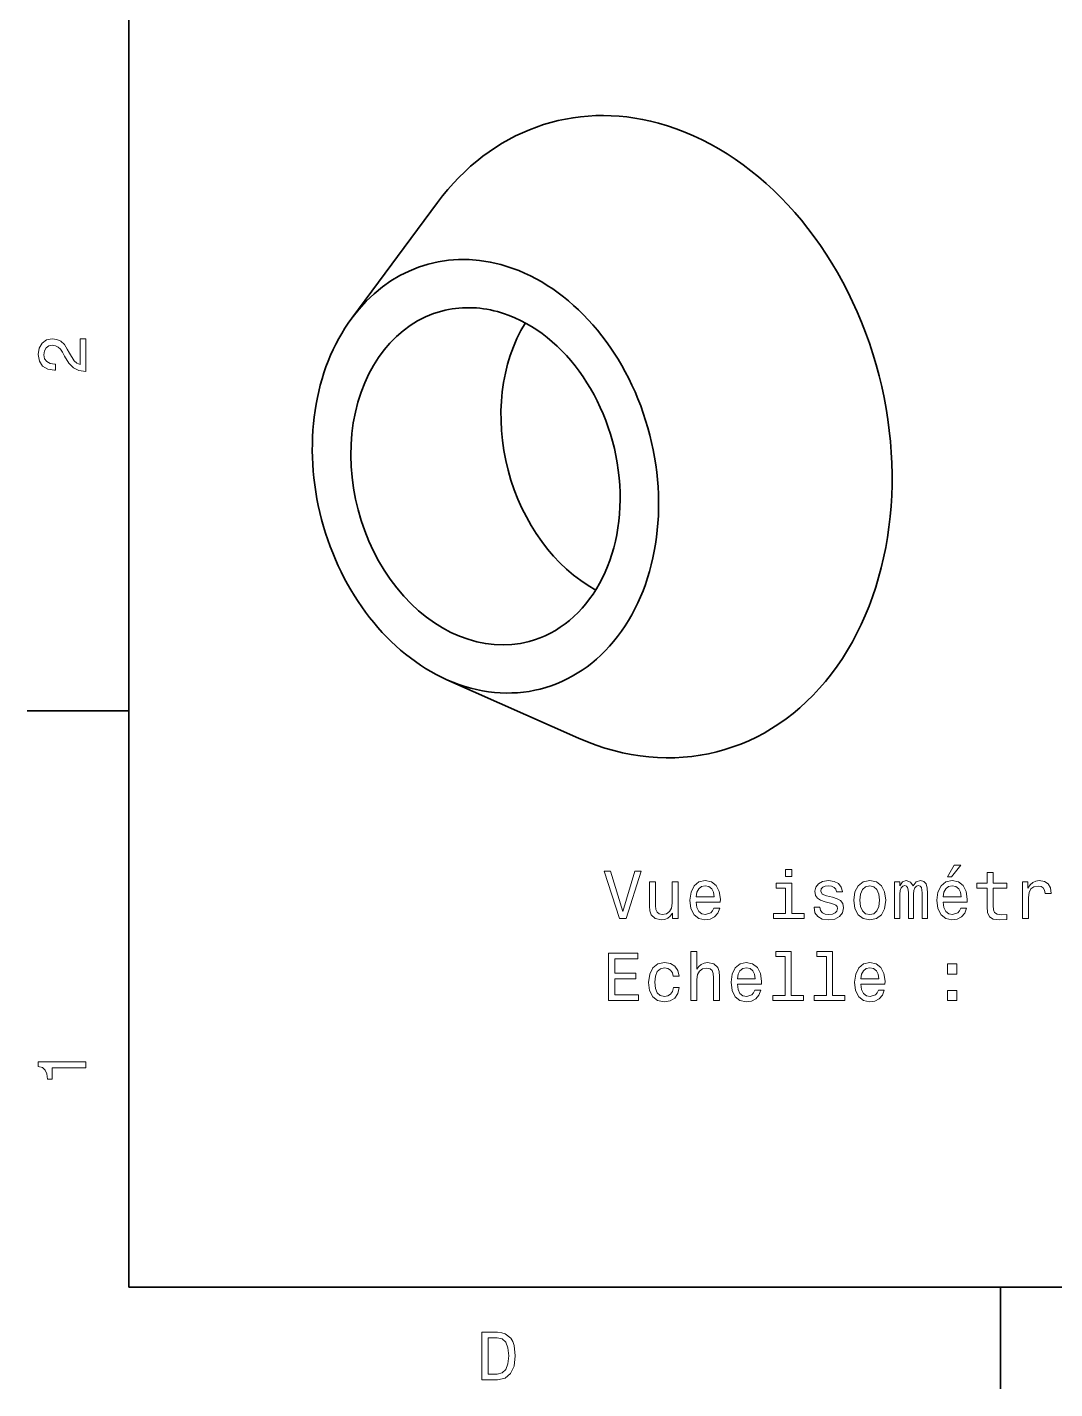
# Model space of a CAD drawing. Extents: x 0 to 297, y 0 to 210.
# Drawn here: x 2.5 to 78.3, y 2.5 to 102.9 of the extents above; entities that cross this region are included whole.
import ezdxf

# ---------------------------------------------------------------- set-up
doc = ezdxf.new("R2010")
doc.units = 0

msp = doc.modelspace()

# ---------------------------------------------------------------- linework, layer by layer
at = {"color": 7, "lineweight": 35}
for p, q in [((10, 200), (10, 10)), ((10, 10), (287, 10))]:
    msp.add_line(p, q, dxfattribs=at)
at = {"color": 7, "lineweight": 35, "ltscale": 0.265469}
msp.add_line((26.436001, 81.441002), (32.760708, 89.970734), dxfattribs=at)
at = {"color": 7, "lineweight": 35, "ltscale": 0.265472}
msp.add_line((33.461483, 54.785519), (43.168831, 50.481117), dxfattribs=at)
at = {"color": 7, "lineweight": 35, "ltscale": 0.1875}
for p, q in [((10, 52.5), (2.5, 52.5)), ((74.300003, 10), (74.300003, 2.5))]:
    msp.add_line(p, q, dxfattribs=at)
at = {"color": 7, "lineweight": 13}
for points in [[(6.833213, 77.519447), (6.833213, 79.925072), (6.399496, 79.925072), (6.399496, 78.023773), (6.162464, 78.129684), (5.965778, 78.311241), (5.607709, 78.871033), (5.456412, 79.168587), (5.239553, 79.501442), (4.987392, 79.738472), (4.689842, 79.874641), (4.351945, 79.925072), (3.928314, 79.839333), (3.595461, 79.602303), (3.383646, 79.239189), (3.307997, 78.770172), (3.393732, 78.286018), (3.630764, 77.91787), (4.009006, 77.680832), (4.508286, 77.600143), (4.578891, 77.600143), (4.578891, 78.059074), (4.538545, 78.059074), (4.195605, 78.104462), (3.943444, 78.240631), (3.782061, 78.457489), (3.726585, 78.744957), (3.777017, 79.03746), (3.903098, 79.254318), (4.099784, 79.395531), (4.346902, 79.445961), (4.578891, 79.41066), (4.775577, 79.314842), (4.947046, 79.153458), (5.098343, 78.931557), (5.259727, 78.634003), (5.572406, 78.139771), (5.90526, 77.791786), (6.308718, 77.585014), (6.818084, 77.519447)], [(47.306763, 40.671829), (46.429241, 37.69128), (45.526501, 40.671829), (45.047394, 40.671829), (46.177078, 37.166786), (46.6814, 37.166786), (47.78587, 40.671829)], [(58.901142, 40.787823), (58.432121, 40.787823), (58.432121, 40.283501), (58.901142, 40.283501)], [(70.369446, 40.243156), (70.666992, 40.243156), (71.368004, 41.100502), (70.873764, 41.100502)], [(73.304596, 39.405979), (73.304596, 38.049351), (73.334862, 37.610592), (73.476074, 37.307995), (73.758492, 37.131485), (74.237595, 37.070965), (74.762093, 37.09618), (74.762093, 37.479465), (74.378807, 37.449207), (74.030823, 37.489552), (73.844223, 37.615635), (73.763535, 37.82745), (73.748405, 38.125), (73.748405, 39.405979), (74.762093, 39.405979), (74.762093, 39.784222), (73.748405, 39.784222), (73.748405, 40.576008), (73.304596, 40.576008), (73.304596, 39.784222), (72.538025, 39.784222), (72.538025, 39.405979)], [(50.509212, 39.875), (50.065407, 39.875), (50.065407, 38.3116), (50.014977, 37.948486), (49.868721, 37.686237), (49.641777, 37.524857), (49.344227, 37.474422), (49.107193, 37.514771), (48.955898, 37.635807), (48.870163, 37.842579), (48.849991, 38.135086), (48.849991, 39.875), (48.406185, 39.875), (48.406185, 38.094742), (48.421314, 37.736671), (48.517136, 37.439121), (48.809643, 37.166786), (49.278664, 37.070965), (49.530823, 37.106266), (49.747684, 37.197044), (49.934284, 37.353386), (50.085579, 37.58033), (50.085579, 37.166786), (50.509212, 37.166786)], [(51.845665, 38.392292), (53.620884, 38.392292), (53.625927, 38.599064), (53.545235, 39.179035), (53.323334, 39.612751), (52.970306, 39.875), (52.501286, 39.970821), (52.042351, 39.869957), (51.689327, 39.587536), (51.462379, 39.128601), (51.381691, 38.523415), (51.457336, 37.903099), (51.684284, 37.449207), (52.032265, 37.166786), (52.486156, 37.070965), (52.879528, 37.136528), (53.202293, 37.307995), (53.439327, 37.58033), (53.575493, 37.943443), (53.136734, 37.943443), (53.045956, 37.741714), (52.914829, 37.590416), (52.541634, 37.469379), (52.254169, 37.524857), (52.037308, 37.70137), (51.896099, 37.988831), (51.845665, 38.377159)], [(51.845665, 38.765488), (51.901142, 39.113472), (52.037308, 39.370678), (52.24408, 39.527016), (52.516415, 39.582493), (52.783707, 39.527016), (52.990479, 39.370678), (53.116562, 39.113472), (53.161949, 38.765488)], [(58.886013, 37.539986), (58.886013, 39.784222), (57.746243, 39.784222), (57.746243, 39.405979), (58.442207, 39.405979), (58.442207, 37.539986), (57.534428, 37.539986), (57.534428, 37.166786), (59.803879, 37.166786), (59.803879, 37.539986)], [(61.891777, 38.745316), (61.463104, 38.84618), (61.145378, 38.962173), (61.039471, 39.199207), (61.069733, 39.365635), (61.175636, 39.486671), (61.347107, 39.562321), (61.594223, 39.592579), (61.831257, 39.562321), (62.017857, 39.471542), (62.138893, 39.335373), (62.189327, 39.153816), (62.623047, 39.153816), (62.623047, 39.163906), (62.547394, 39.491714), (62.340622, 39.74892), (62.017857, 39.910301), (61.594223, 39.970821), (61.16555, 39.910301), (60.852871, 39.743874), (60.656185, 39.496758), (60.595665, 39.184078), (60.641056, 38.881485), (60.782265, 38.669666), (61.014252, 38.518372), (61.35215, 38.412464), (61.84639, 38.291428), (62.148979, 38.165344), (62.229671, 38.06448), (62.259933, 37.913185), (62.214542, 37.726585), (62.093506, 37.585373), (61.89682, 37.494595), (61.634571, 37.464336), (61.357193, 37.494595), (61.155464, 37.600502), (61.019299, 37.771973), (60.963821, 38.009007), (60.535149, 38.009007), (60.605751, 37.605549), (60.812527, 37.313042), (61.140335, 37.136528), (61.594223, 37.070965), (62.068291, 37.136528), (62.416271, 37.313042), (62.62809, 37.595459), (62.703735, 37.963615), (62.648262, 38.281338), (62.49192, 38.498199), (62.234718, 38.639408)], [(63.470306, 38.518372), (63.550999, 37.903099), (63.782986, 37.449207), (64.151138, 37.166786), (64.645378, 37.070965), (65.134567, 37.166786), (65.502731, 37.444164), (65.734718, 37.898056), (65.82045, 38.518372), (65.734718, 39.133644), (65.502731, 39.592579), (65.134567, 39.869957), (64.645378, 39.970821), (64.151138, 39.869957), (63.782986, 39.587536), (63.550999, 39.133644)], [(63.924194, 38.523415), (63.969585, 38.977306), (64.110794, 39.305115), (64.337738, 39.506844), (64.645378, 39.57745), (64.947968, 39.506844), (65.174919, 39.310158), (65.316132, 38.977306), (65.366562, 38.523415), (65.316132, 38.06448), (65.174919, 37.731628), (64.947968, 37.5299), (64.645378, 37.464336), (64.337738, 37.5299), (64.110794, 37.731628), (63.969585, 38.06448)], [(66.460938, 37.166786), (66.869446, 37.166786), (66.869446, 38.977306), (66.894661, 39.249638), (66.970306, 39.446323), (67.086304, 39.562321), (67.237595, 39.607708), (67.358635, 39.567364), (67.439331, 39.466499), (67.479675, 39.295029), (67.494804, 39.068085), (67.494804, 37.166786), (67.87809, 37.166786), (67.87809, 38.977306), (67.903305, 39.244595), (67.978951, 39.44128), (68.099991, 39.562321), (68.251289, 39.607708), (68.372322, 39.567364), (68.453018, 39.466499), (68.503448, 39.068085), (68.503448, 37.166786), (68.911949, 37.166786), (68.911949, 39.037823), (68.886734, 39.426151), (68.806046, 39.723701), (68.644661, 39.905258), (68.382416, 39.970821), (68.074776, 39.869957), (67.837738, 39.57745), (67.651146, 39.864914), (67.338463, 39.970821), (67.050995, 39.869957), (66.854309, 39.587536), (66.854309, 39.875), (66.460938, 39.875)], [(70.061806, 38.392292), (71.837021, 38.392292), (71.842064, 38.599064), (71.761375, 39.179035), (71.539474, 39.612751), (71.186447, 39.875), (70.717422, 39.970821), (70.258492, 39.869957), (69.905464, 39.587536), (69.67852, 39.128601), (69.597824, 38.523415), (69.673477, 37.903099), (69.900421, 37.449207), (70.248405, 37.166786), (70.702293, 37.070965), (71.095665, 37.136528), (71.418434, 37.307995), (71.655464, 37.58033), (71.791634, 37.943443), (71.352875, 37.943443), (71.262093, 37.741714), (71.130966, 37.590416), (70.757767, 37.469379), (70.470306, 37.524857), (70.253448, 37.70137), (70.112236, 37.988831), (70.061806, 38.377159)], [(70.061806, 38.765488), (70.117279, 39.113472), (70.253448, 39.370678), (70.46022, 39.527016), (70.732559, 39.582493), (70.999847, 39.527016), (71.206619, 39.370678), (71.332703, 39.113472), (71.37809, 38.765488)], [(75.911949, 37.166786), (76.355751, 37.166786), (76.355751, 38.715057), (76.401138, 39.088257), (76.537308, 39.355545), (76.759209, 39.51693), (77.056763, 39.572407), (77.278664, 39.537102), (77.445084, 39.436237), (77.545952, 39.264771), (77.581253, 39.03278), (78.030106, 39.03278), (77.969589, 39.44128), (77.803162, 39.733788), (77.52578, 39.910301), (77.147537, 39.970821), (76.890335, 39.930473), (76.668434, 39.829609), (76.471748, 39.658142), (76.315407, 39.426151), (76.315407, 39.875), (75.911949, 39.875)], [(45.370163, 31.119957), (47.589184, 31.119957), (47.589184, 31.543589), (45.834137, 31.543589), (45.834137, 32.728748), (47.397541, 32.728748), (47.397541, 33.147335), (45.834137, 33.147335), (45.834137, 34.196327), (47.548836, 34.196327), (47.548836, 34.619957), (45.370163, 34.619957)], [(51.457336, 31.119957), (51.901142, 31.119957), (51.901142, 32.683357), (51.946529, 33.041428), (52.092785, 33.303673), (52.319729, 33.465057), (52.622322, 33.525578), (52.864399, 33.475143), (53.015694, 33.338978), (53.091343, 33.11203), (53.116562, 32.809437), (53.116562, 31.119957), (53.560364, 31.119957), (53.560364, 32.900215), (53.540192, 33.258286), (53.449413, 33.555836), (53.151863, 33.828171), (52.687885, 33.923992), (52.435722, 33.888687), (52.218864, 33.79287), (52.037308, 33.641571), (51.901142, 33.434799), (51.901142, 34.740993), (51.457336, 34.740993)], [(58.411949, 34.367794), (58.411949, 31.493156), (57.499123, 31.493156), (57.499123, 31.119957), (59.763535, 31.119957), (59.763535, 31.493156), (58.855751, 31.493156), (58.855751, 34.740993), (57.715984, 34.740993), (57.715984, 34.367794)], [(61.447971, 34.367794), (61.447971, 31.493156), (60.535149, 31.493156), (60.535149, 31.119957), (62.799557, 31.119957), (62.799557, 31.493156), (61.891777, 31.493156), (61.891777, 34.740993), (60.752007, 34.740993), (60.752007, 34.367794)], [(50.146099, 32.930477), (50.584858, 32.930477), (50.49408, 33.333935), (50.277222, 33.651657), (49.939327, 33.848343), (49.500565, 33.923992), (49.016415, 33.823128), (48.648258, 33.540707), (48.416271, 33.081772), (48.335579, 32.466499), (48.411228, 31.856268), (48.638172, 31.402378), (48.996243, 31.119957), (49.485435, 31.024136), (49.919151, 31.099785), (50.25705, 31.3116), (50.489037, 31.644453), (50.589901, 32.088257), (50.166271, 32.088257), (50.090622, 31.805836), (49.949413, 31.594021), (49.747684, 31.462896), (49.500565, 31.42255), (49.192928, 31.488113), (48.971027, 31.689842), (48.834858, 32.017651), (48.789471, 32.481628), (48.834858, 32.93552), (48.97607, 33.263329), (49.203014, 33.465057), (49.500565, 33.535664), (49.762814, 33.490273), (49.959499, 33.374279), (50.090622, 33.182636)], [(54.881691, 32.345463), (56.656906, 32.345463), (56.661949, 32.552235), (56.581257, 33.132206), (56.359356, 33.565922), (56.006329, 33.828171), (55.537308, 33.923992), (55.078377, 33.823128), (54.725349, 33.540707), (54.498405, 33.081772), (54.417713, 32.476585), (54.493362, 31.856268), (54.720306, 31.402378), (55.068291, 31.119957), (55.522179, 31.024136), (55.91555, 31.089697), (56.238319, 31.261168), (56.475349, 31.533503), (56.611519, 31.896614), (56.172756, 31.896614), (56.081978, 31.694885), (55.950851, 31.543589), (55.577656, 31.42255), (55.290192, 31.478025), (55.073334, 31.654539), (54.932121, 31.942003), (54.881691, 32.33033)], [(54.881691, 32.718658), (54.937164, 33.066643), (55.073334, 33.323849), (55.280106, 33.480186), (55.552437, 33.535664), (55.819729, 33.480186), (56.026505, 33.323849), (56.152584, 33.066643), (56.197971, 32.718658)], [(63.989761, 32.345463), (65.764977, 32.345463), (65.77002, 32.552235), (65.689331, 33.132206), (65.467422, 33.565922), (65.114395, 33.828171), (64.645378, 33.923992), (64.186447, 33.823128), (63.83342, 33.540707), (63.606476, 33.081772), (63.52578, 32.476585), (63.601433, 31.856268), (63.828377, 31.402378), (64.176361, 31.119957), (64.630249, 31.024136), (65.023621, 31.089697), (65.34639, 31.261168), (65.58342, 31.533503), (65.719589, 31.896614), (65.280823, 31.896614), (65.190048, 31.694885), (65.058922, 31.543589), (64.685722, 31.42255), (64.398262, 31.478025), (64.181404, 31.654539), (64.040192, 31.942003), (63.989761, 32.33033)], [(63.989761, 32.718658), (64.045235, 33.066643), (64.181404, 33.323849), (64.388176, 33.480186), (64.660507, 33.535664), (64.927795, 33.480186), (65.134567, 33.323849), (65.260651, 33.066643), (65.306046, 32.718658)], [(70.369446, 33.076729), (71.065407, 33.076729), (71.065407, 33.828171), (70.369446, 33.828171)], [(70.369446, 31.119957), (71.065407, 31.119957), (71.065407, 31.871397), (70.369446, 31.871397)], [(6.833213, 26.159222), (6.833213, 26.618156), (3.307997, 26.618156), (3.307997, 26.275217), (3.615634, 26.184439), (3.822406, 26.002882), (3.943444, 25.725506), (3.98379, 25.34222), (4.341859, 25.34222), (4.341859, 26.159222)], [(37.194958, 6.666787), (36.029972, 6.666787), (36.029972, 3.166787), (37.194958, 3.166787), (37.744667, 3.277738), (38.153168, 3.615634), (38.405331, 4.165346), (38.496109, 4.916787), (38.415417, 5.683357), (38.314552, 5.985951), (38.173344, 6.228026), (37.764839, 6.555836), (37.497551, 6.636527)], [(37.159653, 6.248199), (37.542938, 6.17255), (37.805187, 5.940562), (37.961525, 5.527017), (38.011959, 4.916787), (37.956482, 4.326729), (37.800144, 3.913184), (37.532852, 3.666066), (37.159653, 3.585375), (36.498989, 3.585375), (36.498989, 6.248199)]]:
    msp.add_lwpolyline(points, close=True, dxfattribs=at)
at = {"color": 7, "lineweight": 35}
for centre, major_axis, start_param, end_param in [((47.373577, 72.705811), (6.11655, -23.207493), 2.72318136, 3.6948993027), ((47.373577, 72.705811), (6.11655, -23.207493), 5.7298952996, 9.0063666672), ((36.299686, 69.787186), (4.12867, -15.665058), 2.72318136, 3.6948993027), ((36.299686, 69.787186), (4.12867, -15.665058), 5.7298952996, 9.0063666672), ((36.299686, 69.787186), (4.12867, -15.665058), 3.6948993027, 5.7298952996), ((36.299686, 69.787186), (3.211189, -12.183933), 3.1416146714, 6.283207325), ((36.299686, 69.787186), (3.211189, -12.183933), 2.72318136, 3.1416146714), ((36.299686, 69.787186), (3.211189, -12.183933), 0.0000220178, 2.72318136), ((47.373577, 72.705811), (3.211189, -12.183933), 3.7714817005, 5.6532517304)]:
    msp.add_ellipse(centre, major_axis=major_axis, ratio=0.771504, start_param=start_param, end_param=end_param, dxfattribs=at)

doc.saveas('drawing.dxf')
